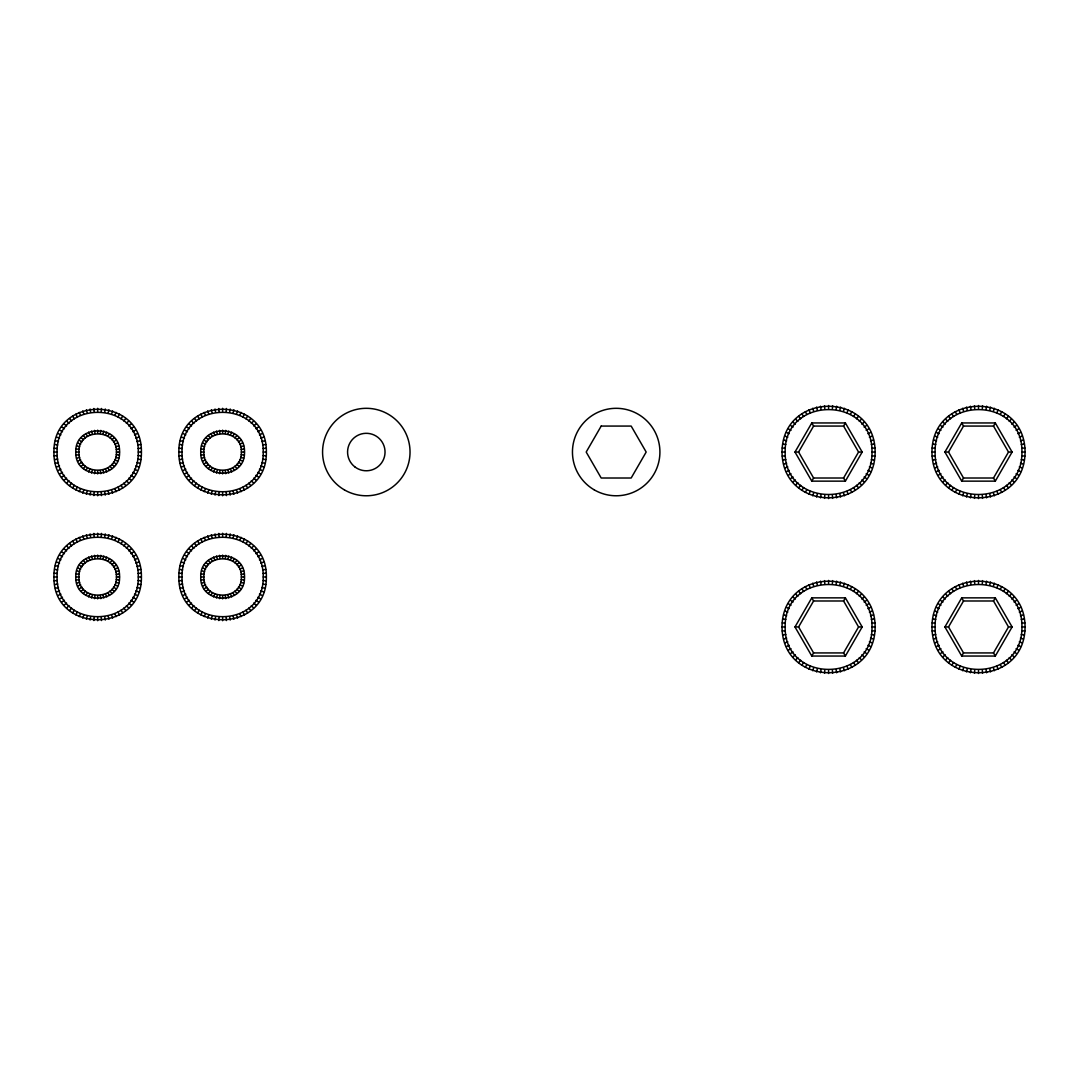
<?xml version="1.0" encoding="UTF-8"?>
<svg xmlns="http://www.w3.org/2000/svg" width="1079" height="1079" viewBox="0 0 1079 1079"><rect width="100%" height="100%" fill="white"/><g stroke="black" fill="none" stroke-linecap="round" stroke-linejoin="round"><path stroke-width="1.5" d="M53.95 452.047C52.817 395.062 142.549 395.062 141.403 452.047C142.549 509.032 52.817 509.032 53.95 452.047L57.079 452.047C56.014 504.959 139.339 504.959 138.287 452.047C139.339 399.136 56.014 399.136 57.079 452.047M53.95 576.982C52.817 519.997 142.549 519.997 141.403 576.982C142.549 633.966 52.817 633.966 53.95 576.982L57.079 576.982C56.014 629.893 139.339 629.893 138.287 576.982C139.339 524.07 56.014 524.07 57.079 576.982M178.885 452.047C177.752 395.062 267.484 395.062 266.351 452.047C267.484 509.032 177.752 509.032 178.885 452.047L182.014 452.047C180.962 504.959 264.274 504.959 263.222 452.047C264.274 399.136 180.962 399.136 182.014 452.047M178.885 576.982C177.752 519.997 267.484 519.997 266.351 576.982C267.484 633.966 177.752 633.966 178.885 576.982L182.014 576.982C180.962 629.893 264.274 629.893 263.222 576.982C264.274 524.07 180.962 524.07 182.014 576.982M782.046 452.047C782.14 391.043 875.029 391.043 875.123 452.047C875.029 513.038 782.14 513.038 782.046 452.047L785.161 452.047C784.042 508.614 873.127 508.614 871.994 452.047C873.127 395.467 784.042 395.467 785.161 452.047M782.046 626.953C782.14 565.962 875.029 565.962 875.123 626.953C875.029 687.957 782.14 687.957 782.046 626.953L785.161 626.953C784.042 683.533 873.127 683.533 871.994 626.953C873.127 570.386 784.042 570.386 785.161 626.953M931.973 452.047C932.067 391.043 1024.956 391.043 1025.05 452.047C1024.956 513.038 932.067 513.038 931.973 452.047L935.102 452.047C933.969 508.614 1023.054 508.614 1021.921 452.047C1023.054 395.467 933.969 395.467 935.102 452.047M931.973 626.953C932.067 565.962 1024.956 565.962 1025.05 626.953C1024.956 687.957 932.067 687.957 931.973 626.953L935.102 626.953C933.969 683.533 1023.054 683.533 1021.921 626.953C1023.054 570.386 933.969 570.386 935.102 626.953M75.813 452.047C74.545 423.858 120.821 423.858 119.553 452.047C120.821 480.222 74.545 480.222 75.813 452.047L78.942 452.047C77.85 427.891 117.503 427.891 116.424 452.047C117.503 476.19 77.85 476.19 78.942 452.047M75.813 576.982C74.545 548.806 120.821 548.806 119.553 576.982C120.821 605.157 74.545 605.157 75.813 576.982L78.942 576.982C77.85 552.839 117.503 552.839 116.424 576.982C117.503 601.124 77.85 601.124 78.942 576.982M200.748 452.047C199.48 423.858 245.756 423.858 244.488 452.047C245.756 480.222 199.48 480.222 200.748 452.047L203.877 452.047C202.798 427.891 242.451 427.891 241.359 452.047C242.451 476.19 202.798 476.19 203.877 452.047M200.748 576.982C199.48 548.806 245.756 548.806 244.488 576.982C245.756 605.157 199.48 605.157 200.748 576.982L203.877 576.982C202.798 552.839 242.451 552.839 241.359 576.982C242.451 601.124 202.798 601.124 203.877 576.982M93.873 495.598L94.143 492.496M101.224 411.598L101.493 408.482M93.873 620.546L94.143 617.431M101.224 536.533L101.493 533.417M218.808 495.598L219.077 492.496M226.158 411.598L226.428 408.482M218.808 620.546L219.077 617.431M226.158 536.533L226.428 533.417M824.531 498.404L824.801 495.288M832.368 408.793L832.637 405.677M824.531 673.323L824.801 670.207M832.368 583.712L832.637 580.596M974.458 498.404L974.728 495.288M982.295 408.793L982.564 405.677M974.458 673.323L974.728 670.207M982.295 583.712L982.564 580.596M94.561 473.694L95.006 470.592M100.347 433.488L100.792 430.386M94.561 598.629L95.006 595.527M100.347 558.436L100.792 555.334M219.509 473.694L219.954 470.592M225.282 433.488L225.727 430.386M219.509 598.629L219.954 595.527M225.282 558.436L225.727 555.334M90.083 495.113L90.623 492.024M104.73 412.057L105.27 408.981M90.083 620.047L90.623 616.972M104.73 536.991L105.27 533.916M215.031 495.113L215.571 492.024M229.665 412.057L230.218 408.981M215.031 620.047L215.571 616.972M229.665 536.991L230.218 533.916M820.499 497.878L821.038 494.802M836.117 409.292L836.657 406.203M820.499 672.797L821.038 669.708M836.117 584.198L836.657 581.122M970.426 497.878L970.965 494.802M986.044 409.292L986.597 406.203M970.426 672.797L970.965 669.708M986.044 584.198L986.597 581.122M86.36 494.276L87.17 491.255M108.183 412.825L108.992 409.804M86.36 619.225L87.17 616.203M108.183 537.76L108.992 534.739M211.295 494.276L212.104 491.255M233.131 412.825L233.941 409.804M211.295 619.225L212.104 616.203M233.131 537.76L233.941 534.739M816.533 497.001L817.342 493.98M839.813 410.101L840.622 407.093M816.533 671.907L817.342 668.899M839.813 585.02L840.622 581.999M966.46 497.001L967.27 493.98M989.74 410.101L990.549 407.093M966.46 671.907L967.27 668.899M989.74 585.02L990.549 581.999M91.513 473.034L92.403 470.026M102.964 434.055L103.84 431.06M91.513 597.968L92.403 594.961M102.964 559.003L103.84 555.995M216.461 473.034L217.338 470.026M227.898 434.055L228.788 431.06M216.461 597.968L217.338 594.961M227.898 559.003L228.788 555.995M82.719 493.13L83.798 490.19M111.569 413.891L112.634 410.951M82.719 618.078L83.798 615.138M111.569 538.826L112.634 535.885M207.667 493.13L208.733 490.19M236.503 413.891L237.582 410.951M207.667 618.078L208.733 615.138M236.503 538.826L237.582 535.885M812.662 495.774L813.728 492.833M843.427 411.247L844.493 408.307M812.662 670.693L813.728 667.753M843.427 586.167L844.493 583.226M962.589 495.774L963.655 492.833M993.354 411.247L994.433 408.307M962.589 670.693L963.655 667.753M993.354 586.167L994.433 583.226M88.599 471.941L89.894 469.095M105.459 434.999L106.767 432.139M88.599 596.876L89.894 594.03M105.459 559.934L106.767 557.088M213.534 471.941L214.829 469.095M230.407 434.999L231.702 432.139M213.534 596.876L214.829 594.03M230.407 559.934L231.702 557.088M79.199 491.673L80.52 488.841M114.833 415.24L116.154 412.407M79.199 616.608L80.52 613.776M114.833 540.188L116.154 537.355M204.133 491.673L205.455 488.841M239.781 415.24L241.103 412.407M204.133 616.608L205.455 613.776M239.781 540.188L241.103 537.355M808.913 494.222L810.235 491.39M846.934 412.691L848.256 409.858M808.913 669.142L810.235 666.309M846.934 587.61L848.256 584.778M958.84 494.222L960.162 491.39M996.861 412.691L998.183 409.858M958.84 669.142L960.162 666.309M996.861 587.61L998.183 584.778M75.813 489.906L77.378 487.209M117.975 416.885L119.54 414.174M75.813 614.855L77.378 612.144M117.975 541.82L119.54 539.109M200.761 489.906L202.312 487.209M242.923 416.885L244.488 414.174M200.761 614.855L202.312 612.144M242.923 541.82L244.488 539.109M794.994 452.047L811.786 422.955L845.383 422.955L862.175 452.047L845.383 481.14L811.786 481.14L794.994 452.047L798.595 452.047L813.593 478.01L843.576 478.01L858.56 452.047L843.576 426.07L813.593 426.07L798.595 452.047M805.312 492.348L806.876 489.637M811.786 481.14L813.593 478.01M843.576 426.07L845.383 422.955M850.292 414.444L851.857 411.733M794.994 626.953L811.786 597.86L845.383 597.86L862.175 626.953L845.383 656.045L811.786 656.045L794.994 626.953L798.595 626.953L813.593 600.99L843.576 600.99L858.56 626.953L843.576 652.93L813.593 652.93L798.595 626.953M805.312 667.267L806.876 664.556M811.786 656.045L813.593 652.93M843.576 600.99L845.383 597.86M850.292 589.363L851.857 586.652M944.921 452.047L961.713 422.955L995.31 422.955L1012.102 452.047L995.31 481.14L961.713 481.14L944.921 452.047L948.522 452.047L963.52 478.01L993.503 478.01L1008.501 452.047L993.503 426.07L963.52 426.07L948.522 452.047M955.239 492.348L956.803 489.637M961.713 481.14L963.52 478.01M993.503 426.07L995.31 422.955M1000.22 414.444L1001.784 411.733M944.921 626.953L961.713 597.86L995.31 597.86L1012.102 626.953L995.31 656.045L961.713 656.045L944.921 626.953L948.522 626.953L963.52 652.93L993.503 652.93L1008.501 626.953L993.503 600.99L963.52 600.99L948.522 626.953M955.239 667.267L956.803 664.556M961.713 656.045L963.52 652.93M993.503 600.99L995.31 597.86M1000.22 589.363L1001.784 586.652M85.848 470.444L87.547 467.814M107.806 436.28L109.505 433.637M85.848 595.379L87.547 592.749M107.806 561.215L109.505 558.585M210.796 470.444L212.482 467.814M232.754 436.28L234.44 433.637M210.796 595.379L212.482 592.749M232.754 561.215L234.44 558.585M72.603 487.856L74.397 485.307M120.969 418.787L122.763 416.224M72.603 612.805L74.397 610.242M120.969 543.722L122.763 541.159M197.538 487.856L199.332 485.307M245.904 418.787L247.698 416.224M197.538 612.805L199.332 610.242M245.904 543.722L247.698 541.159M801.886 490.163L803.68 487.6M853.476 416.481L855.269 413.918M801.886 665.082L803.68 662.519M853.476 591.4L855.269 588.837M951.813 490.163L953.607 487.6M1003.416 416.481L1005.21 413.918M951.813 665.082L953.607 662.519M1003.416 591.4L1005.21 588.837M69.569 485.537L71.578 483.149M123.775 420.945L125.784 418.544M69.569 610.485L71.578 608.084M123.775 545.88L125.784 543.479M194.517 485.537L196.526 483.149M248.723 420.945L250.733 418.544M194.517 610.485L196.526 608.084M248.723 545.88L250.733 543.479M798.662 487.695L800.672 485.294M856.483 418.787L858.493 416.386M798.662 662.614L800.672 660.213M856.483 593.706L858.493 591.305M948.589 487.695L950.599 485.294M1006.41 418.787L1008.42 416.386M948.589 662.614L950.599 660.213M1006.41 593.706L1008.42 591.305M83.353 468.569L85.403 466.209M109.95 437.872L112 435.511M83.353 593.517L85.403 591.144M109.95 562.82L112 560.446M208.301 468.569L210.351 466.209M234.898 437.872L236.948 435.511M208.301 593.517L210.351 591.144M234.898 562.82L236.948 560.446M66.763 482.96L68.975 480.748M126.391 423.332L128.603 421.12M66.763 607.909L68.975 605.697M126.391 548.267L128.603 546.055M191.698 482.96L193.91 480.748M251.326 423.332L253.538 421.12M191.698 607.909L193.91 605.697M251.326 548.267L253.538 546.055M795.668 484.957L797.88 482.745M859.275 421.349L861.487 419.138M945.595 484.957L947.807 482.745M1009.202 421.349L1011.414 419.138M795.668 659.862L797.88 657.65M859.275 596.255L861.487 594.043M945.595 659.862L947.807 657.65M1009.202 596.255L1011.414 594.043M81.154 466.371L83.515 464.321M111.838 439.773L114.212 437.723M206.089 466.371L208.463 464.321M236.787 439.773L239.147 437.723M81.154 591.305L83.515 589.255M111.838 564.708L114.212 562.658M206.089 591.305L208.463 589.255M236.787 564.708L239.147 562.658M64.187 480.155L66.574 478.145M128.779 425.949L131.179 423.939M189.122 480.155L191.522 478.145M253.727 425.949L256.114 423.939M64.187 605.09L66.574 603.08M128.779 550.883L131.179 548.874M189.122 605.09L191.522 603.08M253.727 550.883L256.114 548.874M792.93 481.962L795.317 479.953M861.838 424.141L864.239 422.132M942.857 481.962L945.258 479.953M1011.765 424.141L1014.166 422.132M792.93 656.868L795.317 654.859M861.838 599.047L864.239 597.038M942.857 656.868L945.258 654.859M1011.765 599.047L1014.166 597.038M61.854 477.12L64.416 475.326M130.937 428.754L133.499 426.96M186.802 477.12L189.364 475.326M255.885 428.754L258.434 426.96M61.854 602.069L64.416 600.275M130.937 553.689L133.499 551.895M186.802 602.069L189.364 600.275M255.885 553.689L258.434 551.895M790.462 478.739L793.025 476.945M864.144 427.136L866.707 425.342M940.389 478.739L942.952 476.945M1014.071 427.136L1016.634 425.342M790.462 653.658L793.025 651.864M864.144 602.055L866.707 600.261M940.389 653.658L942.952 651.864M1014.071 602.055L1016.634 600.261M79.28 463.862L81.91 462.176M113.443 441.904L116.073 440.219M204.214 463.862L206.858 462.176M238.392 441.904L241.022 440.219M79.28 588.81L81.91 587.111M113.443 566.853L116.073 565.153M204.214 588.81L206.858 587.111M238.392 566.853L241.022 565.153M59.804 473.91L62.515 472.346M132.838 431.735L135.549 430.17M184.752 473.91L187.463 472.346M257.787 431.735L260.484 430.17M59.804 598.845L62.515 597.28M132.838 556.683L135.549 555.119M184.752 598.845L187.463 597.28M257.787 556.683L260.484 555.119M788.277 475.313L790.988 473.748M866.181 430.332L868.892 428.768M938.204 475.313L940.915 473.748M1016.108 430.332L1018.819 428.768M788.277 650.232L790.988 648.668M866.181 605.252L868.892 603.687M938.204 650.232L940.915 648.668M1016.108 605.252L1018.819 603.687M58.05 470.525L60.883 469.203M134.484 434.877L137.316 433.556M182.985 470.525L185.817 469.203M259.419 434.877L262.251 433.556M58.05 595.46L60.883 594.138M134.484 559.826L137.316 558.504M182.985 595.46L185.817 594.138M259.419 559.826L262.251 558.504M786.402 471.712L789.235 470.39M867.934 433.691L870.766 432.369M936.329 471.712L939.162 470.39M1017.861 433.691L1020.694 432.369M786.402 646.631L789.235 645.309M867.934 608.61L870.766 607.288M936.329 646.631L939.162 645.309M1017.861 608.61L1020.694 607.288M77.782 461.124L80.628 459.829M114.725 444.251L117.571 442.956M202.717 461.124L205.576 459.829M239.673 444.251L242.519 442.956M77.782 586.072L80.628 584.764M114.725 569.199L117.571 567.891M202.717 586.072L205.576 584.764M239.673 569.199L242.519 567.891M56.594 466.991L59.52 465.926M135.833 438.155L138.773 437.089M181.528 466.991L184.469 465.926M260.767 438.155L263.708 437.089M56.594 591.939L59.52 590.874M135.833 563.09L138.773 562.024M181.528 591.939L184.469 590.874M260.767 563.09L263.708 562.024M784.851 467.962L787.791 466.897M869.377 437.197L872.318 436.118M934.778 467.962L937.718 466.897M1019.304 437.197L1022.245 436.118M784.851 642.882L787.791 641.803M869.377 612.103L872.318 611.038M934.778 642.882L937.718 641.803M1019.304 612.103L1022.245 611.038M76.69 458.197L79.698 457.321M115.655 446.76L118.663 445.883M201.638 458.197L204.632 457.321M240.604 446.76L243.611 445.883M76.69 583.146L79.698 582.269M115.655 571.708L118.663 570.818M201.638 583.146L204.632 582.269M240.604 571.708L243.611 570.818M55.434 463.363L58.455 462.554M136.898 441.527L139.919 440.718M180.382 463.363L183.403 462.554M261.833 441.527L264.854 440.718M55.434 588.298L58.455 587.489M136.898 566.475L139.919 565.666M180.382 588.298L183.403 587.489M261.833 566.475L264.854 565.666M783.624 464.091L786.645 463.282M870.51 440.812L873.531 440.003M933.551 464.091L936.572 463.282M1020.451 440.812L1023.458 440.003M783.624 638.997L786.645 638.188M870.51 615.718L873.531 614.909M933.551 638.997L936.572 638.188M1020.451 615.718L1023.458 614.909M54.611 459.641L57.7 459.088M137.667 444.993L140.742 444.454M179.559 459.641L182.634 459.088M262.602 444.993L265.69 444.454M54.611 584.575L57.7 584.036M137.667 569.928L140.742 569.388M782.747 460.126L785.822 459.587M871.333 444.508L874.408 443.955M179.559 584.575L182.634 584.036M262.602 569.928L265.69 569.388M932.674 460.126L935.749 459.587M1021.26 444.508L1024.349 443.955M782.747 635.045L785.822 634.492M871.333 619.413L874.408 618.874M932.674 635.045L935.749 634.492M1021.26 619.413L1024.349 618.874M76.029 455.149L79.131 454.704M116.235 449.377L119.324 448.931M200.964 455.149L204.066 454.704M241.17 449.377L244.272 448.931M76.029 580.097L79.131 579.652M116.235 574.311L119.324 573.866M200.964 580.097L204.066 579.652M241.17 574.311L244.272 573.866M54.112 455.851L57.227 455.581M138.125 448.5L141.241 448.23M179.06 455.851L182.176 455.581M263.074 448.5L266.176 448.23M782.221 456.093L785.337 455.824M871.832 448.257L874.948 447.987M932.148 456.093L935.264 455.824M1021.759 448.257L1024.875 447.987M54.112 580.799L57.227 580.515M138.125 573.448L141.241 573.165M179.06 580.799L182.176 580.515M263.074 573.448L266.176 573.165M782.221 631.013L785.337 630.743M871.832 623.176L874.948 622.907M932.148 631.013L935.264 630.743M1021.759 623.176L1024.875 622.907M116.424 452.047L119.553 452.047M138.287 452.047L141.403 452.047M241.359 452.047L244.488 452.047M263.222 452.047L266.351 452.047M858.56 452.047L862.175 452.047M871.994 452.047L875.123 452.047M1008.501 452.047L1012.102 452.047M1021.921 452.047L1025.05 452.047M116.424 576.982L119.553 576.982M138.287 576.982L141.403 576.982M241.359 576.982L244.488 576.982M263.222 576.982L266.351 576.982M858.56 626.953L862.175 626.953M871.994 626.953L875.123 626.953M1008.501 626.953L1012.102 626.953M1021.921 626.953L1025.05 626.953M932.148 447.987L935.264 448.257M1021.759 455.824L1024.875 456.093M782.221 447.987L785.337 448.257M871.832 455.824L874.948 456.093M179.06 448.23L182.176 448.5M263.074 455.581L266.176 455.851M54.112 448.23L57.227 448.5M138.125 455.581L141.241 455.851M932.148 622.907L935.264 623.176M1021.759 630.743L1024.875 631.013M782.221 622.907L785.337 623.176M871.832 630.743L874.948 631.013M179.06 573.165L182.176 573.448M263.074 580.515L266.176 580.799M54.112 573.165L57.227 573.448M138.125 580.515L141.241 580.799M200.964 448.931L204.066 449.377M241.17 454.704L244.272 455.149M76.029 448.931L79.131 449.377M116.235 454.704L119.324 455.149M200.964 573.866L204.066 574.311M241.17 579.652L244.272 580.097M76.029 573.866L79.131 574.311M116.235 579.652L119.324 580.097M932.674 443.955L935.749 444.508M1021.26 459.587L1024.349 460.126M782.747 443.955L785.822 444.508M871.333 459.587L874.408 460.126M179.559 444.454L182.634 444.993M262.602 459.088L265.69 459.641M54.611 444.454L57.7 444.993M137.667 459.088L140.742 459.641M932.674 618.874L935.749 619.413M1021.26 634.492L1024.349 635.045M782.747 618.874L785.822 619.413M871.333 634.492L874.408 635.045M179.559 569.388L182.634 569.928M262.602 584.036L265.69 584.575M54.611 569.388L57.7 569.928M137.667 584.036L140.742 584.575M933.551 440.003L936.572 440.812M1020.451 463.282L1023.458 464.091M783.624 440.003L786.645 440.812M870.51 463.282L873.531 464.091M933.551 614.909L936.572 615.718M1020.451 638.188L1023.458 638.997M180.382 440.718L183.403 441.527M261.833 462.554L264.854 463.363M783.624 614.909L786.645 615.718M870.51 638.188L873.531 638.997M55.434 440.718L58.455 441.527M136.898 462.554L139.919 463.363M180.382 565.666L183.403 566.475M261.833 587.489L264.854 588.298M55.434 565.666L58.455 566.475M136.898 587.489L139.919 588.298M201.638 445.883L204.632 446.76M240.604 457.321L243.611 458.197M76.69 445.883L79.698 446.76M115.655 457.321L118.663 458.197M201.638 570.818L204.632 571.708M240.604 582.269L243.611 583.146M76.69 570.818L79.698 571.708M115.655 582.269L118.663 583.146M934.778 436.118L937.718 437.197M1019.304 466.897L1022.245 467.962M784.851 436.118L787.791 437.197M869.377 466.897L872.318 467.962M934.778 611.038L937.718 612.103M1019.304 641.803L1022.245 642.882M784.851 611.038L787.791 612.103M869.377 641.803L872.318 642.882M181.528 437.089L184.469 438.155M260.767 465.926L263.708 466.991M56.594 437.089L59.52 438.155M135.833 465.926L138.773 466.991M181.528 562.024L184.469 563.09M260.767 590.874L263.708 591.939M56.594 562.024L59.52 563.09M135.833 590.874L138.773 591.939M202.717 442.956L205.576 444.251M239.673 459.829L242.519 461.124M77.782 442.956L80.628 444.251M114.725 459.829L117.571 461.124M202.717 567.891L205.576 569.199M239.673 584.764L242.519 586.072M77.782 567.891L80.628 569.199M114.725 584.764L117.571 586.072M936.329 432.369L939.162 433.691M1017.861 470.39L1020.694 471.712M786.402 432.369L789.235 433.691M867.934 470.39L870.766 471.712M936.329 607.288L939.162 608.61M1017.861 645.309L1020.694 646.631M786.402 607.288L789.235 608.61M867.934 645.309L870.766 646.631M182.985 433.556L185.817 434.877M259.419 469.203L262.251 470.525M58.05 433.556L60.883 434.877M134.484 469.203L137.316 470.525M182.985 558.504L185.817 559.826M259.419 594.138L262.251 595.46M58.05 558.504L60.883 559.826M134.484 594.138L137.316 595.46M938.204 428.768L940.915 430.332M1016.108 473.748L1018.819 475.313M788.277 428.768L790.988 430.332M866.181 473.748L868.892 475.313M938.204 603.687L940.915 605.252M1016.108 648.668L1018.819 650.232M788.277 603.687L790.988 605.252M866.181 648.668L868.892 650.232M184.752 430.17L187.463 431.735M257.787 472.346L260.484 473.91M59.804 430.17L62.515 431.735M132.838 472.346L135.549 473.91M184.752 555.119L187.463 556.683M257.787 597.28L260.484 598.845M59.804 555.119L62.515 556.683M132.838 597.28L135.549 598.845M204.214 440.219L206.858 441.904M238.392 462.176L241.022 463.862M79.28 440.219L81.91 441.904M113.443 462.176L116.073 463.862M204.214 565.153L206.858 566.853M238.392 587.111L241.022 588.81M79.28 565.153L81.91 566.853M113.443 587.111L116.073 588.81M940.389 425.342L942.952 427.136M1014.071 476.945L1016.634 478.739M790.462 425.342L793.025 427.136M864.144 476.945L866.707 478.739M940.389 600.261L942.952 602.055M1014.071 651.864L1016.634 653.658M790.462 600.261L793.025 602.055M864.144 651.864L866.707 653.658M186.802 426.96L189.364 428.754M255.885 475.326L258.434 477.12M61.854 426.96L64.416 428.754M130.937 475.326L133.499 477.12M186.802 551.895L189.364 553.689M255.885 600.275L258.434 602.069M61.854 551.895L64.416 553.689M130.937 600.275L133.499 602.069M942.857 422.132L945.258 424.141M1011.765 479.953L1014.166 481.962M792.93 422.132L795.317 424.141M861.838 479.953L864.239 481.962M942.857 597.038L945.258 599.047M1011.765 654.859L1014.166 656.868M792.93 597.038L795.317 599.047M861.838 654.859L864.239 656.868M189.122 423.939L191.522 425.949M253.727 478.145L256.114 480.155M64.187 423.939L66.574 425.949M128.779 478.145L131.179 480.155M189.122 548.874L191.522 550.883M253.727 603.08L256.114 605.09M64.187 548.874L66.574 550.883M128.779 603.08L131.179 605.09M206.089 437.723L208.463 439.773M236.787 464.321L239.147 466.371M81.154 437.723L83.515 439.773M111.838 464.321L114.212 466.371M206.089 562.658L208.463 564.708M236.787 589.255L239.147 591.305M81.154 562.658L83.515 564.708M111.838 589.255L114.212 591.305M945.595 419.138L947.807 421.349M1009.202 482.745L1011.414 484.957M795.668 419.138L797.88 421.349M859.275 482.745L861.487 484.957M945.595 594.043L947.807 596.255M1009.202 657.65L1011.414 659.862M795.668 594.043L797.88 596.255M859.275 657.65L861.487 659.862M191.698 421.12L193.91 423.332M251.326 480.748L253.538 482.96M66.763 421.12L68.975 423.332M126.391 480.748L128.603 482.96M191.698 546.055L193.91 548.267M251.326 605.697L253.538 607.909M66.763 546.055L68.975 548.267M126.391 605.697L128.603 607.909M208.301 435.511L210.351 437.872M234.898 466.209L236.948 468.569M208.301 560.446L210.351 562.82M234.898 591.144L236.948 593.517M83.353 435.511L85.403 437.872M109.95 466.209L112 468.569M83.353 560.446L85.403 562.82M109.95 591.144L112 593.517M948.589 416.386L950.599 418.787M1006.41 485.294L1008.42 487.695M948.589 591.305L950.599 593.706M1006.41 660.213L1008.42 662.614M798.662 416.386L800.672 418.787M856.483 485.294L858.493 487.695M798.662 591.305L800.672 593.706M856.483 660.213L858.493 662.614M194.517 418.544L196.526 420.945M248.723 483.149L250.733 485.537M194.517 543.479L196.526 545.88M248.723 608.084L250.733 610.485M69.569 418.544L71.578 420.945M123.775 483.149L125.784 485.537M69.569 543.479L71.578 545.88M123.775 608.084L125.784 610.485M951.813 413.918L953.607 416.481M1003.416 487.6L1005.21 490.163M951.813 588.837L953.607 591.4M1003.416 662.519L1005.21 665.082M801.886 413.918L803.68 416.481M853.476 487.6L855.269 490.163M801.886 588.837L803.68 591.4M853.476 662.519L855.269 665.082M197.538 416.224L199.332 418.787M245.904 485.307L247.698 487.856M197.538 541.159L199.332 543.722M245.904 610.242L247.698 612.805M72.603 416.224L74.397 418.787M120.969 485.307L122.763 487.856M72.603 541.159L74.397 543.722M120.969 610.242L122.763 612.805M210.796 433.637L212.482 436.28M232.754 467.814L234.44 470.444M210.796 558.585L212.482 561.215M232.754 592.749L234.44 595.379M85.848 433.637L87.547 436.28M107.806 467.814L109.505 470.444M85.848 558.585L87.547 561.215M107.806 592.749L109.505 595.379M955.239 411.733L956.803 414.444M961.713 422.955L963.52 426.07M993.503 478.01L995.31 481.14M1000.22 489.637L1001.784 492.348M955.239 586.652L956.803 589.363M961.713 597.86L963.52 600.99M993.503 652.93L995.31 656.045M1000.22 664.556L1001.784 667.267M805.312 411.733L806.876 414.444M811.786 422.955L813.593 426.07M843.576 478.01L845.383 481.14M850.292 489.637L851.857 492.348M805.312 586.652L806.876 589.363M811.786 597.86L813.593 600.99M843.576 652.93L845.383 656.045M850.292 664.556L851.857 667.267M200.761 414.174L202.312 416.885M242.923 487.209L244.488 489.906M200.761 539.109L202.312 541.82M242.923 612.144L244.488 614.855M75.813 414.174L77.378 416.885M117.975 487.209L119.54 489.906M75.813 539.109L77.378 541.82M117.975 612.144L119.54 614.855M958.84 409.858L960.162 412.691M996.861 491.39L998.183 494.222M958.84 584.778L960.162 587.61M996.861 666.309L998.183 669.142M808.913 409.858L810.235 412.691M846.934 491.39L848.256 494.222M808.913 584.778L810.235 587.61M846.934 666.309L848.256 669.142M204.133 412.407L205.455 415.24M239.781 488.841L241.103 491.673M204.133 537.355L205.455 540.188M239.781 613.776L241.103 616.608M79.199 412.407L80.52 415.24M114.833 488.841L116.154 491.673M79.199 537.355L80.52 540.188M114.833 613.776L116.154 616.608M213.534 432.139L214.829 434.999M230.407 469.095L231.702 471.941M213.534 557.088L214.829 559.934M230.407 594.03L231.702 596.876M88.599 432.139L89.894 434.999M105.459 469.095L106.767 471.941M88.599 557.088L89.894 559.934M105.459 594.03L106.767 596.876M962.589 408.307L963.655 411.247M993.354 492.833L994.433 495.774M962.589 583.226L963.655 586.167M993.354 667.753L994.433 670.693M812.662 408.307L813.728 411.247M843.427 492.833L844.493 495.774M812.662 583.226L813.728 586.167M843.427 667.753L844.493 670.693M207.667 410.951L208.733 413.891M236.503 490.19L237.582 493.13M207.667 535.885L208.733 538.826M236.503 615.138L237.582 618.078M82.719 410.951L83.798 413.891M111.569 490.19L112.634 493.13M82.719 535.885L83.798 538.826M111.569 615.138L112.634 618.078M216.461 431.06L217.338 434.055M227.898 470.026L228.788 473.034M216.461 555.995L217.338 559.003M227.898 594.961L228.788 597.968M91.513 431.06L92.403 434.055M102.964 470.026L103.84 473.034M91.513 555.995L92.403 559.003M102.964 594.961L103.84 597.968M966.46 407.093L967.27 410.101M989.74 493.98L990.549 497.001M966.46 581.999L967.27 585.02M989.74 668.899L990.549 671.907M816.533 407.093L817.342 410.101M839.813 493.98L840.622 497.001M816.533 581.999L817.342 585.02M839.813 668.899L840.622 671.907M211.295 409.804L212.104 412.825M233.131 491.255L233.941 494.276M211.295 534.739L212.104 537.76M233.131 616.203L233.941 619.225M86.36 409.804L87.17 412.825M108.183 491.255L108.992 494.276M86.36 534.739L87.17 537.76M108.183 616.203L108.992 619.225M970.426 406.203L970.965 409.292M986.044 494.802L986.597 497.878M970.426 581.122L970.965 584.198M986.044 669.708L986.597 672.797M820.499 406.203L821.038 409.292M836.117 494.802L836.657 497.878M820.499 581.122L821.038 584.198M836.117 669.708L836.657 672.797M215.031 408.981L215.571 412.057M229.665 492.024L230.218 495.113M215.031 533.916L215.571 536.991M229.665 616.972L230.218 620.047M90.083 408.981L90.623 412.057M104.73 492.024L105.27 495.113M90.083 533.916L90.623 536.991M104.73 616.972L105.27 620.047M219.509 430.386L219.954 433.488M225.282 470.592L225.727 473.694M219.509 555.334L219.954 558.436M225.282 595.527L225.727 598.629M94.561 430.386L95.006 433.488M100.347 470.592L100.792 473.694M94.561 555.334L95.006 558.436M100.347 595.527L100.792 598.629M974.458 405.677L974.728 408.793M982.295 495.288L982.564 498.404M974.458 580.596L974.728 583.712M982.295 670.207L982.564 673.323M824.531 405.677L824.801 408.793M832.368 495.288L832.637 498.404M824.531 580.596L824.801 583.712M832.368 670.207L832.637 673.323M218.808 408.482L219.077 411.598M226.158 492.496L226.428 495.598M218.808 533.417L219.077 536.533M226.158 617.431L226.428 620.546M93.873 408.482L94.143 411.598M101.224 492.496L101.493 495.598M93.873 533.417L94.143 536.533M101.224 617.431L101.493 620.546M978.505 405.502L978.505 408.631M978.505 495.45L978.505 498.579M978.505 580.421L978.505 583.55M978.505 670.369L978.505 673.498M828.578 405.502L828.578 408.631M828.578 495.45L828.578 498.579M828.578 580.421L828.578 583.55M828.578 670.369L828.578 673.498M222.625 408.307L222.625 411.436M222.625 430.17L222.625 433.299M222.625 470.781L222.625 473.91M222.625 492.644L222.625 495.774M222.625 533.255L222.625 536.384M222.625 555.105L222.625 558.248M222.625 595.729L222.625 598.858M222.625 617.579L222.625 620.708M97.676 408.307L97.676 411.436M97.676 430.17L97.676 433.299M97.676 470.781L97.676 473.91M97.676 492.644L97.676 495.774M97.676 533.255L97.676 536.384M97.676 555.105L97.676 558.248M97.676 595.729L97.676 598.858M97.676 617.579L97.676 620.708M601.192 426.07L586.194 452.047L601.192 478.01L631.175 478.01L646.173 452.047L631.175 426.07L601.192 426.07M344.43 489.906A43.726 43.726 0 0 0 410.033 452.047A43.726 43.726 0 0 0 344.43 414.174A43.726 43.726 0 0 0 344.43 489.906M354.721 466.775A18.748 18.748 0 0 0 384.852 454.704A18.748 18.748 0 0 0 359.334 434.648A18.748 18.748 0 0 0 354.721 466.775M594.313 489.906A43.726 43.726 0 0 0 659.916 452.047A43.726 43.726 0 0 0 594.313 414.174A43.726 43.726 0 0 0 594.313 489.906"/></g></svg>
